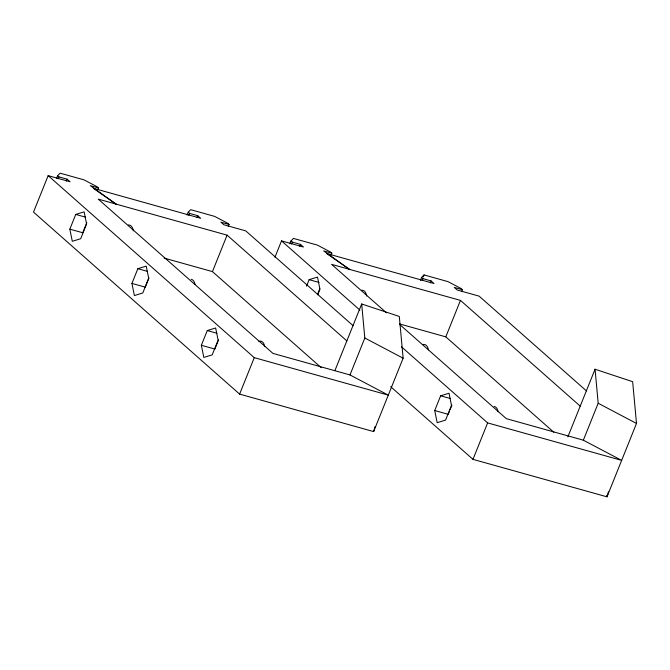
<?xml version="1.0" encoding="UTF-8"?>
<svg xmlns="http://www.w3.org/2000/svg" width="670" height="670" viewBox="0 0 670 670"><rect width="100%" height="100%" fill="white"/><g stroke="black" fill="none" stroke-linecap="round" stroke-linejoin="round"><path stroke-width="1" d="M97.711 189.853L98.482 187.935L97.15 186.754L84.01 179.862L60.074 173.17L57.628 175.708L58.96 176.88L67.117 179.166L70.065 181.763L48.156 175.641L33.5 212.097L239.609 394.111L373.634 431.589L375.066 426.581M608.427 491.83L607.003 496.83L472.97 459.352L390.685 386.691M56.473 178.589L57.628 175.708M58.19 178.806L58.96 176.88M66.347 181.084L67.117 179.166M69.839 229.148L75.752 214.425L84.135 211.854L86.598 223.998L80.685 238.721L72.301 241.3L69.839 229.148L82.72 232.75L86.79 222.633M131.931 283.418L137.852 268.695L146.227 266.116L148.698 278.268L142.777 292.991L134.394 295.562L131.931 283.418L145.248 287.137L148.949 277.941M187.056 215.103L188.22 212.222L190.665 209.685L214.601 216.377L227.741 223.269L229.073 224.45L228.303 226.368M188.781 215.321L189.551 213.395L188.22 212.222M196.938 217.599L197.709 215.681L189.551 213.395M321.231 367.688L212.44 271.61L227.097 235.153L98.23 199.116L272.933 353.392L349.983 374.94L388.298 395.124L254.265 357.654L48.156 175.641M201.352 345.284L207.273 330.561L215.656 327.99L218.119 340.142L212.197 354.866L203.814 357.437L201.352 345.284L214.886 349.07L218.588 339.866M274.96 257.196L281.517 240.882L303.426 247.012L300.487 244.408L292.321 242.13L290.989 240.949L293.443 238.411L317.379 245.103L330.511 252.004L331.843 253.176L331.072 255.094M289.834 243.83L290.989 240.949M291.55 244.047L292.321 242.13M239.609 394.111L254.265 357.654M299.716 246.326L300.487 244.408M306.525 286.107L309.113 279.666L317.496 277.095L319.959 289.247L317.739 294.767M317.563 294.314L319.783 288.795M334.891 370.644L361.691 303.979L399.295 316.449L403.139 358.207L373.634 431.589M349.983 374.94L364.823 338.015L361.691 303.979M420.425 280.345L421.581 277.464L424.035 274.926L447.97 281.618L461.102 288.519L462.434 289.691L461.663 291.609M423.264 276.844L424.035 274.926M422.142 280.562L422.912 278.645L421.581 277.464M430.299 282.841L431.078 280.923L422.912 278.645M553.814 432.242L445.801 336.859L460.457 300.394L331.591 264.357L386.431 312.79M434.713 410.534L440.634 395.811L449.017 393.24L451.48 405.384L445.558 420.107L437.183 422.686L434.713 410.534L448.247 414.32L449.361 411.556M450.098 409.713L451.949 405.116M472.97 459.352L487.626 422.896L401.422 346.767M567.867 436.848L595.052 369.229L632.656 381.699L636.5 423.448L607.003 496.83L606.727 495.457M399.747 324.548L506.294 418.633L583.344 440.182L598.184 403.256L595.052 369.229M98.482 187.935L90.316 185.649L115.742 204.015M229.073 224.45L220.907 222.164L223.855 224.768L245.764 230.89L353.115 325.695M331.843 253.176L323.677 250.898L349.103 269.256M462.434 289.691L454.268 287.413L457.216 290.01L479.125 296.14L586.476 390.937M75.752 214.425L85.668 217.197M309.113 279.666L319.029 282.439M164.133 258.101L212.44 271.61M399.504 323.911L445.801 336.859M137.852 268.695L147.358 271.35M207.273 330.561L216.938 333.266M440.634 395.811L450.299 398.516M487.626 422.896L621.659 460.374L583.344 440.182M598.184 403.256L636.5 423.448M364.823 338.015L403.139 358.207M349.748 269.441L326.625 253.495L434.018 283.527L431.078 280.923M116.379 204.191L93.264 188.253L200.657 218.278L197.709 215.681M460.457 300.394L580.212 406.146M281.517 240.882L359.891 310.093M227.097 235.153L346.851 340.904M361.666 290.219A15.259 7.278 -74.4 0 1 366.691 296.04M494.209 406.422A15.259 7.269 -74.4 0 1 498.137 411.757M422.586 344.648A15.226 7.261 -74.4 0 1 428.482 349.849M128.305 224.978A15.259 7.278 -74.4 0 1 133.33 230.79M258.871 341.306A15.259 7.269 -74.4 0 1 264.767 346.516M191.201 279.273A15.226 7.261 -74.4 0 1 195.112 284.608"/></g></svg>
